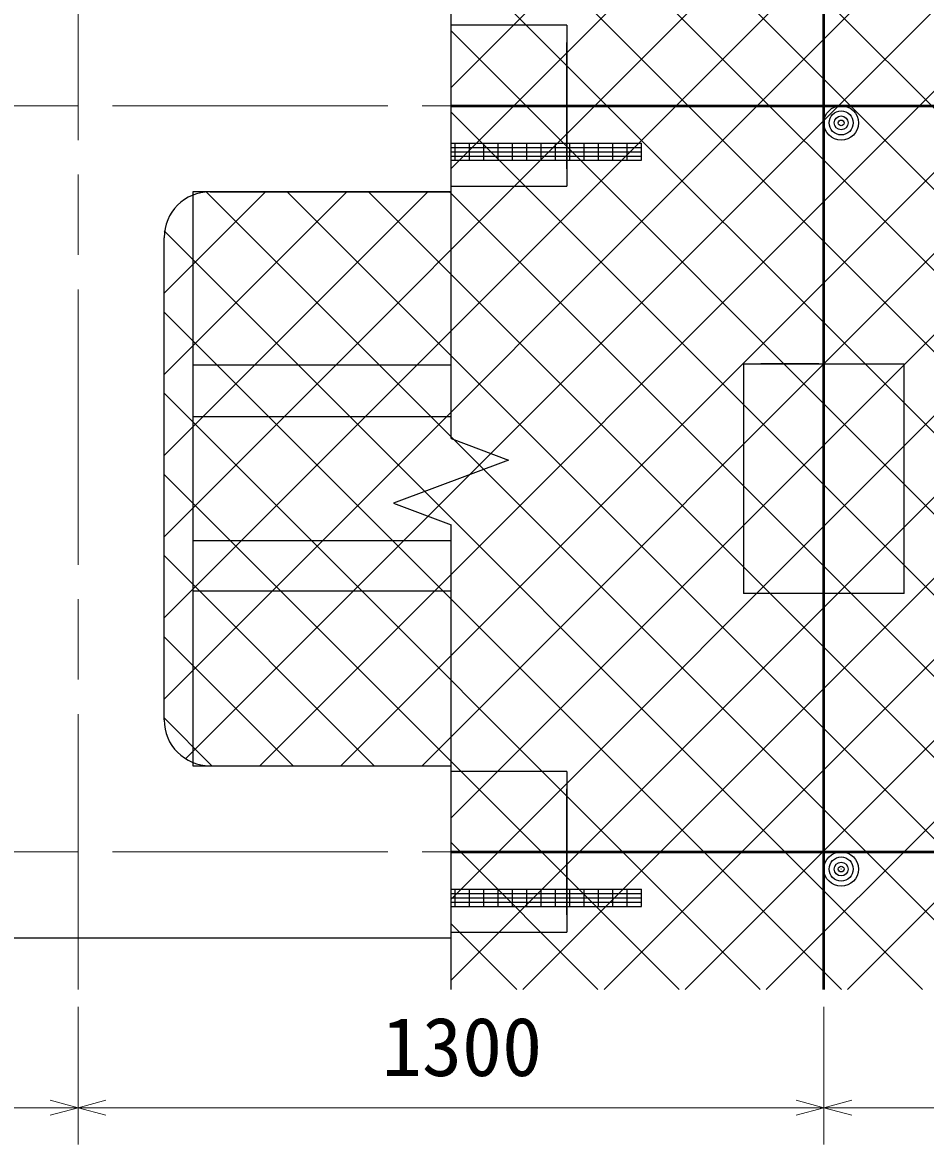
# Model space of a CAD drawing. Units: millimetres, scale not verified. Extents: x 400 to 16400, y 400 to 11650.
# Drawn here: x 4299 to 5873, y 4416 to 6371 of the extents above; entities that cross this region are included whole.
import ezdxf
from ezdxf.enums import TextEntityAlignment as Align

# ---------------------------------------------------------------- set-up
doc = ezdxf.new("R2010")
doc.units = ezdxf.units.MM
doc.header["$LTSCALE"] = 40
doc.linetypes.add('CHAIN', pattern=[18.5, 12, -1.5, 3.5, -1.5])
for name, color, linetype, lineweight in [('C-BMK', 2, 'CHAIN', 13), ('C-STR', 1, 'Continuous', 25), ('C-STR-DIM', 1, 'Continuous', 13)]:
    doc.layers.add(name, color=color, linetype=linetype, lineweight=lineweight)
doc.styles.add('ＭＳ ゴシック', font='')
doc.styles.get('ＭＳ ゴシック').set_extended_font_data('MS Gothic')

msp = doc.modelspace()

# ---------------------------------------------------------------- linework, layer by layer
at = {"layer": 'C-BMK'}
for p, q in [((4396.16, 4686.26), (4396.16, 9426.26)), ((1496.16, 6226.26), (5046.16, 6226.26)), ((1496.16, 4926.26), (5046.16, 4926.26))]:
    msp.add_line(p, q, dxfattribs=at)
at = {"layer": 'C-STR', "color": 7, "lineweight": 50}
for p, q in [((5696.16, 4686.26), (5696.16, 9276.26)), ((5046.16, 6226.26), (7246.16, 6226.26)), ((5046.16, 4926.26), (7246.16, 4926.26))]:
    msp.add_line(p, q, dxfattribs=at)
at = {"layer": 'C-STR'}
for p, q in [((5046.16, 6258.08), (7246.16, 8458.08)), ((5046.16, 6116.66), (7246.16, 8316.66)), ((4546.16, 5475.24), (7246.16, 8175.24)), ((4546.16, 5333.82), (7246.16, 8033.82)), ((4546.16, 5192.4), (7246.16, 7892.4)), ((4583.66, 5088.48), (7246.16, 7750.98)), ((7246.16, 7609.55), (4712.86, 5076.26)), ((7246.16, 7468.13), (4854.29, 5076.26)), ((7246.16, 4722.28), (4597.49, 7370.94)), ((4733.6, 7376.26), (7246.16, 4863.7)), ((4995.71, 5076.26), (7246.16, 7326.71)), ((4546.16, 7280.86), (7140.76, 4686.26)), ((5046.16, 4985.29), (7246.16, 7185.29)), ((4546.16, 7139.43), (6999.34, 4686.26)), ((5046.16, 4843.87), (7246.16, 7043.87)), ((6857.92, 4686.26), (4546.16, 6998.01)), ((5046.16, 4702.45), (7246.16, 6902.45)), ((5171.39, 4686.26), (7246.16, 6761.03)), ((5312.81, 4686.26), (7246.16, 6619.61)), ((5454.23, 4686.26), (7246.16, 6478.18)), ((5046.16, 6356.59), (6716.5, 4686.26)), ((5595.66, 4686.26), (7246.16, 6336.76)), ((6575.08, 4686.26), (5046.16, 6215.17)), ((5737.08, 4686.26), (7246.16, 6195.34)), ((4546.16, 5758.08), (4864.34, 6076.26)), ((4546.16, 5899.5), (4722.91, 6076.26)), ((4546.16, 5616.66), (5005.76, 6076.26)), ((6009.39, 4686.26), (4619.39, 6076.26)), ((6150.81, 4686.26), (4760.81, 6076.26)), ((4902.23, 6076.26), (6292.23, 4686.26)), ((5043.65, 6076.26), (6433.65, 4686.26)), ((5867.97, 4686.26), (4546.16, 6008.06)), ((5726.55, 4686.26), (4546.16, 5866.64)), ((5585.13, 4686.26), (4546.16, 5725.22)), ((5443.7, 4686.26), (4546.16, 5583.8)), ((4546.16, 5442.38), (4912.28, 5076.26)), ((4770.86, 5076.26), (4546.16, 5300.96)), ((4629.44, 5076.26), (4546.16, 5159.54)), ((5046.16, 4942.38), (5302.28, 4686.26)), ((5160.86, 4686.26), (5046.16, 4800.96))]:
    msp.add_line(p, q, dxfattribs=at)
at = {"layer": 'C-STR', "color": 7}
for p, q in [((5046.16, 5646.26), (5046.16, 8096.26)), ((5726.05, 6196.32), (5726.04, 6196.29)), ((5726.04, 6196.29), (5726.29, 6196.26)), ((5726.29, 6196.26), (5726.04, 6196.29)), ((5726.04, 6196.29), (5726.04, 6196.26)), ((5726.04, 6196.26), (5726.29, 6196.26)), ((5726.29, 6196.26), (5726.04, 6196.26)), ((5726.04, 6196.26), (5726.04, 6196.22)), ((5726.04, 6196.22), (5726.29, 6196.26)), ((5726.29, 6196.26), (5726.04, 6196.22)), ((5726.04, 6196.22), (5726.05, 6196.19)), ((5726.07, 6196.35), (5726.05, 6196.32)), ((5726.05, 6196.32), (5726.29, 6196.26)), ((5726.29, 6196.26), (5726.05, 6196.32)), ((5726.05, 6196.19), (5726.29, 6196.26)), ((5726.29, 6196.26), (5726.05, 6196.19)), ((5726.05, 6196.19), (5726.07, 6196.17)), ((5726.1, 6196.37), (5726.07, 6196.35)), ((5726.07, 6196.35), (5726.29, 6196.26)), ((5726.29, 6196.26), (5726.07, 6196.35)), ((5726.07, 6196.17), (5726.29, 6196.26)), ((5726.29, 6196.26), (5726.07, 6196.17)), ((5726.07, 6196.17), (5726.1, 6196.15)), ((5726.13, 6196.38), (5726.1, 6196.37)), ((5726.1, 6196.37), (5726.29, 6196.26)), ((5726.29, 6196.26), (5726.1, 6196.37)), ((5726.1, 6196.15), (5726.29, 6196.26)), ((5726.29, 6196.26), (5726.1, 6196.15)), ((5726.1, 6196.15), (5726.13, 6196.14)), ((5726.16, 6196.38), (5726.13, 6196.38)), ((5726.13, 6196.38), (5726.29, 6196.26)), ((5726.29, 6196.26), (5726.13, 6196.38)), ((5726.13, 6196.14), (5726.29, 6196.26)), ((5726.29, 6196.26), (5726.13, 6196.14)), ((5726.13, 6196.14), (5726.16, 6196.13)), ((5726.19, 6196.38), (5726.16, 6196.38)), ((5726.16, 6196.38), (5726.29, 6196.26)), ((5726.29, 6196.26), (5726.16, 6196.38)), ((5726.16, 6196.13), (5726.29, 6196.26)), ((5726.29, 6196.26), (5726.16, 6196.13)), ((5726.16, 6196.13), (5726.19, 6196.14)), ((5726.22, 6196.37), (5726.19, 6196.38)), ((5726.19, 6196.38), (5726.29, 6196.26)), ((5726.29, 6196.26), (5726.19, 6196.38)), ((5726.19, 6196.14), (5726.29, 6196.26)), ((5726.29, 6196.26), (5726.19, 6196.14)), ((5726.19, 6196.14), (5726.22, 6196.15)), ((5726.25, 6196.35), (5726.22, 6196.37)), ((5726.22, 6196.37), (5726.29, 6196.26)), ((5726.29, 6196.26), (5726.22, 6196.37)), ((5726.22, 6196.15), (5726.29, 6196.26)), ((5726.29, 6196.26), (5726.22, 6196.15)), ((5726.22, 6196.15), (5726.25, 6196.17)), ((5726.27, 6196.32), (5726.25, 6196.35)), ((5726.25, 6196.35), (5726.29, 6196.26)), ((5726.29, 6196.26), (5726.25, 6196.35)), ((5726.25, 6196.17), (5726.29, 6196.26)), ((5726.29, 6196.26), (5726.25, 6196.17)), ((5726.25, 6196.17), (5726.27, 6196.19)), ((5726.28, 6196.29), (5726.27, 6196.32)), ((5726.27, 6196.32), (5726.29, 6196.26)), ((5726.29, 6196.26), (5726.27, 6196.32)), ((5726.27, 6196.19), (5726.29, 6196.26)), ((5726.29, 6196.26), (5726.27, 6196.19)), ((5726.27, 6196.19), (5726.28, 6196.22)), ((5726.29, 6196.26), (5726.28, 6196.29)), ((5726.28, 6196.22), (5726.29, 6196.26)), ((4626.16, 6076.26), (5046.16, 6076.26)), ((4546.16, 5156.26), (4546.16, 5996.26)), ((5046.16, 5646.26), (5146.16, 5608.76)), ((5146.16, 5608.76), (4946.16, 5533.76)), ((4946.16, 5533.76), (5046.16, 5496.26)), ((5046.16, 4686.26), (5046.16, 5496.26)), ((4626.16, 5076.26), (5046.16, 5076.26)), ((5726.05, 4896.32), (5726.04, 4896.29)), ((5726.04, 4896.29), (5726.29, 4896.26)), ((5726.29, 4896.26), (5726.04, 4896.29)), ((5726.04, 4896.29), (5726.04, 4896.26)), ((5726.04, 4896.26), (5726.29, 4896.26)), ((5726.29, 4896.26), (5726.04, 4896.26)), ((5726.04, 4896.26), (5726.04, 4896.22)), ((5726.04, 4896.22), (5726.29, 4896.26)), ((5726.29, 4896.26), (5726.04, 4896.22)), ((5726.04, 4896.22), (5726.05, 4896.19)), ((5726.07, 4896.35), (5726.05, 4896.32)), ((5726.05, 4896.32), (5726.29, 4896.26)), ((5726.29, 4896.26), (5726.05, 4896.32)), ((5726.05, 4896.19), (5726.29, 4896.26)), ((5726.29, 4896.26), (5726.05, 4896.19)), ((5726.05, 4896.19), (5726.07, 4896.17)), ((5726.1, 4896.37), (5726.07, 4896.35)), ((5726.07, 4896.35), (5726.29, 4896.26)), ((5726.29, 4896.26), (5726.07, 4896.35)), ((5726.07, 4896.17), (5726.29, 4896.26)), ((5726.29, 4896.26), (5726.07, 4896.17)), ((5726.07, 4896.17), (5726.1, 4896.15)), ((5726.13, 4896.38), (5726.1, 4896.37)), ((5726.1, 4896.37), (5726.29, 4896.26)), ((5726.29, 4896.26), (5726.1, 4896.37)), ((5726.1, 4896.15), (5726.29, 4896.26)), ((5726.29, 4896.26), (5726.1, 4896.15)), ((5726.1, 4896.15), (5726.13, 4896.14)), ((5726.16, 4896.38), (5726.13, 4896.38)), ((5726.13, 4896.38), (5726.29, 4896.26)), ((5726.29, 4896.26), (5726.13, 4896.38)), ((5726.13, 4896.14), (5726.29, 4896.26)), ((5726.29, 4896.26), (5726.13, 4896.14)), ((5726.13, 4896.14), (5726.16, 4896.13)), ((5726.19, 4896.38), (5726.16, 4896.38)), ((5726.16, 4896.38), (5726.29, 4896.26)), ((5726.29, 4896.26), (5726.16, 4896.38)), ((5726.16, 4896.13), (5726.29, 4896.26)), ((5726.29, 4896.26), (5726.16, 4896.13)), ((5726.16, 4896.13), (5726.19, 4896.14)), ((5726.22, 4896.37), (5726.19, 4896.38)), ((5726.19, 4896.38), (5726.29, 4896.26)), ((5726.29, 4896.26), (5726.19, 4896.38)), ((5726.19, 4896.14), (5726.29, 4896.26)), ((5726.29, 4896.26), (5726.19, 4896.14)), ((5726.19, 4896.14), (5726.22, 4896.15)), ((5726.25, 4896.35), (5726.22, 4896.37)), ((5726.22, 4896.37), (5726.29, 4896.26)), ((5726.29, 4896.26), (5726.22, 4896.37)), ((5726.22, 4896.15), (5726.29, 4896.26)), ((5726.29, 4896.26), (5726.22, 4896.15)), ((5726.22, 4896.15), (5726.25, 4896.17)), ((5726.27, 4896.32), (5726.25, 4896.35)), ((5726.25, 4896.35), (5726.29, 4896.26)), ((5726.29, 4896.26), (5726.25, 4896.35)), ((5726.25, 4896.17), (5726.29, 4896.26)), ((5726.29, 4896.26), (5726.25, 4896.17)), ((5726.25, 4896.17), (5726.27, 4896.19)), ((5726.28, 4896.29), (5726.27, 4896.32)), ((5726.27, 4896.32), (5726.29, 4896.26)), ((5726.29, 4896.26), (5726.27, 4896.32)), ((5726.27, 4896.19), (5726.29, 4896.26)), ((5726.29, 4896.26), (5726.27, 4896.19)), ((5726.27, 4896.19), (5726.28, 4896.22)), ((5726.29, 4896.26), (5726.28, 4896.29)), ((5726.28, 4896.22), (5726.29, 4896.26)), ((1646.16, 4776.26), (5046.16, 4776.26))]:
    msp.add_line(p, q, dxfattribs=at)
at = {"layer": 'C-STR', "color": 6}
for p, q in [((5248.16, 6366.26), (5046.16, 6366.26)), ((5248.16, 6366.26), (5248.16, 6086.26)), ((5248.16, 6116.26), (5248.16, 6336.26)), ((5046.16, 6161.06), (5378.16, 6161.06)), ((5053.16, 6131.06), (5053.16, 6161.06)), ((5078.16, 6131.06), (5078.16, 6161.06)), ((5103.16, 6131.06), (5103.16, 6161.06)), ((5128.16, 6131.06), (5128.16, 6161.06)), ((5153.16, 6131.06), (5153.16, 6161.06)), ((5178.16, 6131.06), (5178.16, 6161.06)), ((5203.16, 6131.06), (5203.16, 6161.06)), ((5228.16, 6131.06), (5228.16, 6161.06)), ((5253.16, 6131.06), (5253.16, 6161.06)), ((5278.16, 6131.06), (5278.16, 6161.06)), ((5303.16, 6131.06), (5303.16, 6161.06)), ((5328.16, 6131.06), (5328.16, 6161.06)), ((5353.16, 6131.06), (5353.16, 6161.06)), ((5378.16, 6131.06), (5378.16, 6161.06)), ((5046.16, 6153.56), (5378.16, 6153.56)), ((5046.16, 6146.06), (5378.16, 6146.06)), ((5046.16, 6138.56), (5378.16, 6138.56)), ((5046.16, 6131.06), (5378.16, 6131.06)), ((5046.16, 6086.26), (5248.16, 6086.26)), ((5046.16, 6076.26), (4596.16, 6076.26)), ((4596.16, 6076.26), (4596.16, 5076.26)), ((5046.16, 5774.12), (4596.16, 5774.12)), ((5556.16, 5776.26), (5836.16, 5776.26)), ((5556.16, 5776.26), (5556.16, 5376.26)), ((5687.16, 5776.26), (5586.16, 5776.26)), ((5836.16, 5376.26), (5836.16, 5776.26)), ((5046.16, 5684.26), (4596.16, 5684.26)), ((5046.16, 5468.26), (4596.16, 5468.26)), ((5046.16, 5380.26), (4596.16, 5380.26)), ((5836.16, 5376.26), (5556.16, 5376.26)), ((4596.16, 5076.26), (5046.16, 5076.26)), ((5248.16, 5066.26), (5046.16, 5066.26)), ((5248.16, 5066.26), (5248.16, 4786.26)), ((5248.16, 4816.26), (5248.16, 5036.26)), ((5046.16, 4861.06), (5378.16, 4861.06)), ((5046.16, 4853.56), (5378.16, 4853.56)), ((5053.16, 4831.06), (5053.16, 4861.06)), ((5078.16, 4831.06), (5078.16, 4861.06)), ((5103.16, 4831.06), (5103.16, 4861.06)), ((5128.16, 4831.06), (5128.16, 4861.06)), ((5153.16, 4831.06), (5153.16, 4861.06)), ((5178.16, 4831.06), (5178.16, 4861.06)), ((5203.16, 4831.06), (5203.16, 4861.06)), ((5228.16, 4831.06), (5228.16, 4861.06)), ((5253.16, 4831.06), (5253.16, 4861.06)), ((5278.16, 4831.06), (5278.16, 4861.06)), ((5303.16, 4831.06), (5303.16, 4861.06)), ((5328.16, 4831.06), (5328.16, 4861.06)), ((5353.16, 4831.06), (5353.16, 4861.06)), ((5378.16, 4831.06), (5378.16, 4861.06)), ((5046.16, 4846.06), (5378.16, 4846.06)), ((5046.16, 4838.56), (5378.16, 4838.56)), ((5046.16, 4831.06), (5378.16, 4831.06)), ((5046.16, 4786.26), (5248.16, 4786.26))]:
    msp.add_line(p, q, dxfattribs=at)
at = {"layer": 'C-STR', "color": 7}
for centre, radius in [((5726.16, 6196.26), 30), ((5726.16, 6196.26), 21), ((5726.16, 6196.26), 12), ((5726.16, 6196.26), 5), ((5726.16, 6196.26), 0.125), ((5726.16, 4896.26), 30), ((5726.16, 4896.26), 21), ((5726.16, 4896.26), 12), ((5726.16, 4896.26), 5), ((5726.16, 4896.26), 0.125)]:
    msp.add_circle(centre, radius, dxfattribs=at)
for centre, start, end in [((4626.16, 5996.26), 90, 180), ((4626.16, 5156.26), 180, 270)]:
    msp.add_arc(centre, 80, start, end, dxfattribs=at)
at = {"layer": 'C-STR-DIM'}
for p, q in [((4396.16, 4656.26), (4396.16, 4416.26)), ((5696.16, 4656.26), (5696.16, 4416.26)), ((3096.16, 4480.42), (4396.16, 4480.42)), ((4396.16, 4480.42), (4347.87, 4493.36)), ((4396.16, 4480.42), (4347.87, 4467.48)), ((4396.16, 4480.42), (4444.46, 4493.36)), ((4396.16, 4480.42), (5696.16, 4480.42)), ((4396.16, 4480.42), (4444.46, 4467.48)), ((5696.16, 4480.42), (5647.87, 4493.36)), ((5696.16, 4480.42), (5647.87, 4467.48)), ((5696.16, 4480.42), (5744.46, 4493.36)), ((5696.16, 4480.42), (6996.16, 4480.42)), ((5696.16, 4480.42), (5744.46, 4467.48))]:
    msp.add_line(p, q, dxfattribs=at)

# ---------------------------------------------------------------- texts
at = {"layer": 'C-STR-DIM', "color": 7, "style": 'ＭＳ ゴシック'}
msp.add_text('1300', height=102.6, dxfattribs=at).set_placement((4925.81, 4504.82), align=Align.BOTTOM_LEFT)

doc.saveas('drawing.dxf')
